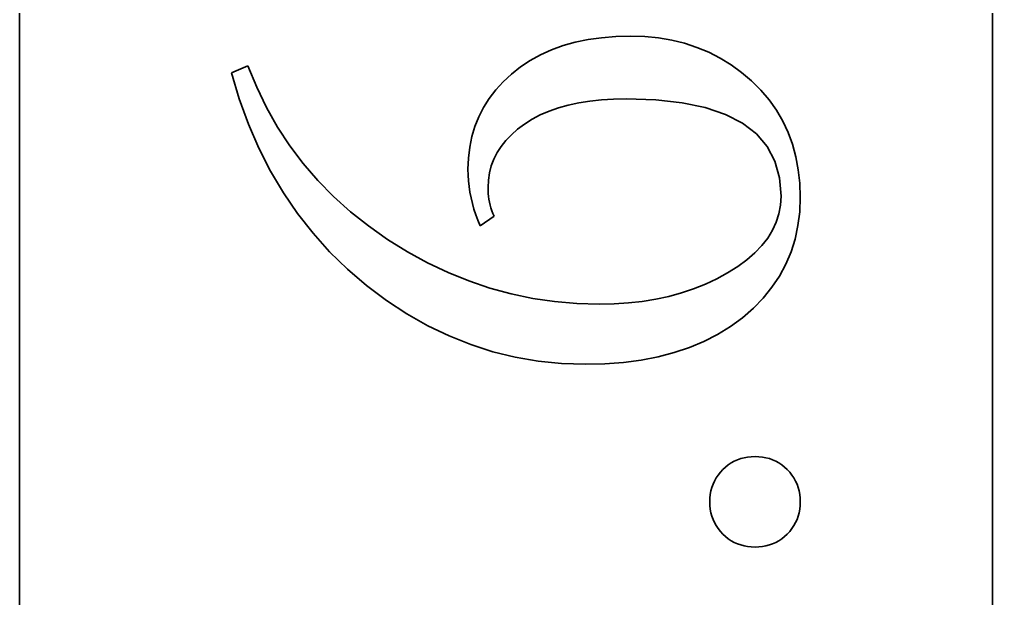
# Model space of a CAD drawing. Header units: millimetres. Extents: x -148 to 148, y -105 to 105.
# Drawn here: x -89.469 to -86.469, y -18.147 to -16.363 of the extents above; entities that cross this region are included whole.
import ezdxf

# ---------------------------------------------------------------- set-up
doc = ezdxf.new("R2010")
doc.units = ezdxf.units.MM
doc.layers.add('粗实线层', color=7, linetype='Continuous', lineweight=35)

msp = doc.modelspace()

# ---------------------------------------------------------------- linework, layer by layer
at = {"layer": '粗实线层', "color": 7, "lineweight": 35, "ltscale": 0.29}
for p, q in [((-89.4692, -25.1116), (-89.4692, -13.5116)), ((-86.4692, -13.5116), (-86.4692, -25.1116))]:
    msp.add_line(p, q, dxfattribs=at)
at = {"layer": '粗实线层', "color": 7, "lineweight": 35, "ltscale": 0.000979253}
msp.add_line((-87.7934, -16.4436), (-87.7557, -16.4331), dxfattribs=at)
at = {"layer": '粗实线层', "color": 7, "lineweight": 35, "ltscale": 0.001014}
msp.add_line((-87.7557, -16.4331), (-87.716, -16.4249), dxfattribs=at)
at = {"layer": '粗实线层', "color": 7, "lineweight": 35, "ltscale": 0.001053}
msp.add_line((-87.716, -16.4249), (-87.6743, -16.4191), dxfattribs=at)
at = {"layer": '粗实线层', "color": 7, "lineweight": 35, "ltscale": 0.001095}
for p, q in [((-87.6743, -16.4191), (-87.6306, -16.4156)), ((-87.5849, -16.4144), (-87.5411, -16.4158))]:
    msp.add_line(p, q, dxfattribs=at)
at = {"layer": '粗实线层', "color": 7, "lineweight": 35, "ltscale": 0.001142}
msp.add_line((-87.6306, -16.4156), (-87.5849, -16.4144), dxfattribs=at)
at = {"layer": '粗实线层', "color": 7, "lineweight": 35, "ltscale": 0.001064}
msp.add_line((-87.5411, -16.4158), (-87.4988, -16.4199), dxfattribs=at)
at = {"layer": '粗实线层', "color": 7, "lineweight": 35, "ltscale": 0.001037}
msp.add_line((-87.4988, -16.4199), (-87.4579, -16.4268), dxfattribs=at)
at = {"layer": '粗实线层', "color": 7, "lineweight": 35, "ltscale": 0.001015}
for p, q in [((-87.4579, -16.4268), (-87.4185, -16.4365)), ((-87.0755, -16.7859), (-87.068, -16.8258))]:
    msp.add_line(p, q, dxfattribs=at)
at = {"layer": '粗实线层', "color": 7, "lineweight": 35, "ltscale": 0.000999808}
msp.add_line((-87.4185, -16.4365), (-87.3804, -16.4489), dxfattribs=at)
at = {"layer": '粗实线层', "color": 7, "lineweight": 35, "ltscale": 0.000925362}
msp.add_line((-87.863, -16.4716), (-87.8292, -16.4564), dxfattribs=at)
at = {"layer": '粗实线层', "color": 7, "lineweight": 35, "ltscale": 0.000949617}
msp.add_line((-87.8292, -16.4564), (-87.7934, -16.4436), dxfattribs=at)
at = {"layer": '粗实线层', "color": 7, "lineweight": 35, "ltscale": 0.000989401}
msp.add_line((-87.3804, -16.4489), (-87.3439, -16.4641), dxfattribs=at)
at = {"layer": '粗实线层', "color": 7, "lineweight": 35, "ltscale": 0.00098593}
msp.add_line((-87.3439, -16.4641), (-87.3088, -16.4821), dxfattribs=at)
at = {"layer": '粗实线层', "color": 7, "lineweight": 35, "ltscale": 0.000894862}
msp.add_line((-87.9245, -16.5089), (-87.8947, -16.4891), dxfattribs=at)
at = {"layer": '粗实线层', "color": 7, "lineweight": 35, "ltscale": 0.00090677}
msp.add_line((-87.8947, -16.4891), (-87.863, -16.4716), dxfattribs=at)
at = {"layer": '粗实线层', "color": 7, "lineweight": 35, "ltscale": 0.000987766}
msp.add_line((-87.3088, -16.4821), (-87.2751, -16.5028), dxfattribs=at)
at = {"layer": '粗实线层', "color": 7, "lineweight": 35, "ltscale": 0.001382}
msp.add_line((-88.8159, -16.527), (-88.7649, -16.5056), dxfattribs=at)
at = {"layer": '粗实线层', "color": 7, "lineweight": 35, "ltscale": 0.002113}
msp.add_line((-88.7914, -16.6079), (-88.8159, -16.527), dxfattribs=at)
at = {"layer": '粗实线层', "color": 7, "lineweight": 35, "ltscale": 0.001775}
msp.add_line((-88.7649, -16.5056), (-88.7379, -16.5713), dxfattribs=at)
at = {"layer": '粗实线层', "color": 7, "lineweight": 35, "ltscale": 0.000888988}
msp.add_line((-87.9523, -16.5311), (-87.9245, -16.5089), dxfattribs=at)
at = {"layer": '粗实线层', "color": 7, "lineweight": 35, "ltscale": 0.000996454}
msp.add_line((-87.2751, -16.5028), (-87.2429, -16.5263), dxfattribs=at)
at = {"layer": '粗实线层', "color": 7, "lineweight": 35, "ltscale": 0.001011}
msp.add_line((-87.2429, -16.5263), (-87.2122, -16.5525), dxfattribs=at)
at = {"layer": '粗实线层', "color": 7, "lineweight": 35, "ltscale": 0.000848399}
msp.add_line((-88.0006, -16.5801), (-87.9778, -16.555), dxfattribs=at)
at = {"layer": '粗实线层', "color": 7, "lineweight": 35, "ltscale": 0.000873981}
msp.add_line((-87.9778, -16.555), (-87.9523, -16.5311), dxfattribs=at)
at = {"layer": '粗实线层', "color": 7, "lineweight": 35, "ltscale": 0.001007}
msp.add_line((-87.2122, -16.5525), (-87.1836, -16.5809), dxfattribs=at)
at = {"layer": '粗实线层', "color": 7, "lineweight": 35, "ltscale": 0.00175}
msp.add_line((-88.7379, -16.5713), (-88.7073, -16.6342), dxfattribs=at)
at = {"layer": '粗实线层', "color": 7, "lineweight": 35, "ltscale": 0.000828582}
msp.add_line((-88.0207, -16.6065), (-88.0006, -16.5801), dxfattribs=at)
at = {"layer": '粗实线层', "color": 7, "lineweight": 35, "ltscale": 0.000986213}
msp.add_line((-87.1836, -16.5809), (-87.1581, -16.611), dxfattribs=at)
at = {"layer": '粗实线层', "color": 7, "lineweight": 35, "ltscale": 0.002062}
msp.add_line((-88.7631, -16.6854), (-88.7914, -16.6079), dxfattribs=at)
at = {"layer": '粗实线层', "color": 7, "lineweight": 35, "ltscale": 0.000815114}
msp.add_line((-88.0381, -16.634), (-88.0207, -16.6065), dxfattribs=at)
at = {"layer": '粗实线层', "color": 7, "lineweight": 35, "ltscale": 0.000825217}
msp.add_line((-87.7451, -16.6199), (-87.7773, -16.6269), dxfattribs=at)
at = {"layer": '粗实线层', "color": 7, "lineweight": 35, "ltscale": 0.000861479}
msp.add_line((-87.7111, -16.6145), (-87.7451, -16.6199), dxfattribs=at)
at = {"layer": '粗实线层', "color": 7, "lineweight": 35, "ltscale": 0.000900199}
msp.add_line((-87.6753, -16.6106), (-87.7111, -16.6145), dxfattribs=at)
at = {"layer": '粗实线层', "color": 7, "lineweight": 35, "ltscale": 0.000941371}
msp.add_line((-87.6377, -16.6083), (-87.6753, -16.6106), dxfattribs=at)
at = {"layer": '粗实线层', "color": 7, "lineweight": 35, "ltscale": 0.000983621}
msp.add_line((-87.5983, -16.6075), (-87.6377, -16.6083), dxfattribs=at)
at = {"layer": '粗实线层', "color": 7, "lineweight": 35, "ltscale": 0.002269}
msp.add_line((-87.5076, -16.6105), (-87.5983, -16.6075), dxfattribs=at)
at = {"layer": '粗实线层', "color": 7, "lineweight": 35, "ltscale": 0.002041}
msp.add_line((-87.4265, -16.6195), (-87.5076, -16.6105), dxfattribs=at)
at = {"layer": '粗实线层', "color": 7, "lineweight": 35, "ltscale": 0.001829}
msp.add_line((-87.3549, -16.6345), (-87.4265, -16.6195), dxfattribs=at)
at = {"layer": '粗实线层', "color": 7, "lineweight": 35, "ltscale": 0.000972466}
msp.add_line((-87.1581, -16.611), (-87.1356, -16.6427), dxfattribs=at)
at = {"layer": '粗实线层', "color": 7, "lineweight": 35, "ltscale": 0.001732}
msp.add_line((-88.7073, -16.6342), (-88.6732, -16.6945), dxfattribs=at)
at = {"layer": '粗实线层', "color": 7, "lineweight": 35, "ltscale": 0.000808168}
msp.add_line((-88.0529, -16.6628), (-88.0381, -16.634), dxfattribs=at)
at = {"layer": '粗实线层', "color": 7, "lineweight": 35, "ltscale": 0.000734091}
msp.add_line((-87.8366, -16.6456), (-87.8635, -16.6572), dxfattribs=at)
at = {"layer": '粗实线层', "color": 7, "lineweight": 35, "ltscale": 0.000761109}
msp.add_line((-87.8078, -16.6355), (-87.8366, -16.6456), dxfattribs=at)
at = {"layer": '粗实线层', "color": 7, "lineweight": 35, "ltscale": 0.000791967}
msp.add_line((-87.7773, -16.6269), (-87.8078, -16.6355), dxfattribs=at)
at = {"layer": '粗实线层', "color": 7, "lineweight": 35, "ltscale": 0.001638}
msp.add_line((-87.2928, -16.6555), (-87.3549, -16.6345), dxfattribs=at)
at = {"layer": '粗实线层', "color": 7, "lineweight": 35, "ltscale": 0.000966166}
msp.add_line((-87.1356, -16.6427), (-87.1161, -16.6761), dxfattribs=at)
at = {"layer": '粗实线层', "color": 7, "lineweight": 35, "ltscale": 0.000807687}
msp.add_line((-88.065, -16.6928), (-88.0529, -16.6628), dxfattribs=at)
at = {"layer": '粗实线层', "color": 7, "lineweight": 35, "ltscale": 0.000692044}
msp.add_line((-87.8887, -16.6705), (-87.9121, -16.6852), dxfattribs=at)
at = {"layer": '粗实线层', "color": 7, "lineweight": 35, "ltscale": 0.000711277}
msp.add_line((-87.8635, -16.6572), (-87.8887, -16.6705), dxfattribs=at)
at = {"layer": '粗实线层', "color": 7, "lineweight": 35, "ltscale": 0.001477}
msp.add_line((-87.2403, -16.6826), (-87.2928, -16.6555), dxfattribs=at)
at = {"layer": '粗实线层', "color": 7, "lineweight": 35, "ltscale": 0.000967193}
msp.add_line((-87.1161, -16.6761), (-87.0995, -16.7111), dxfattribs=at)
at = {"layer": '粗实线层', "color": 7, "lineweight": 35, "ltscale": 0.002019}
msp.add_line((-88.731, -16.7595), (-88.7631, -16.6854), dxfattribs=at)
at = {"layer": '粗实线层', "color": 7, "lineweight": 35, "ltscale": 0.00172}
msp.add_line((-88.6732, -16.6945), (-88.6355, -16.7521), dxfattribs=at)
at = {"layer": '粗实线层', "color": 7, "lineweight": 35, "ltscale": 0.000813888}
msp.add_line((-88.0744, -16.7239), (-88.065, -16.6928), dxfattribs=at)
at = {"layer": '粗实线层', "color": 7, "lineweight": 35, "ltscale": 0.000636073}
msp.add_line((-87.9335, -16.7012), (-87.9526, -16.718), dxfattribs=at)
at = {"layer": '粗实线层', "color": 7, "lineweight": 35, "ltscale": 0.000667461}
msp.add_line((-87.9121, -16.6852), (-87.9335, -16.7012), dxfattribs=at)
at = {"layer": '粗实线层', "color": 7, "lineweight": 35, "ltscale": 0.001355}
msp.add_line((-87.1974, -16.7156), (-87.2403, -16.6826), dxfattribs=at)
at = {"layer": '粗实线层', "color": 7, "lineweight": 35, "ltscale": 0.000826807}
msp.add_line((-88.0811, -16.7563), (-88.0744, -16.7239), dxfattribs=at)
at = {"layer": '粗实线层', "color": 7, "lineweight": 35, "ltscale": 0.000587178}
msp.add_line((-87.9696, -16.7355), (-87.9842, -16.7539), dxfattribs=at)
at = {"layer": '粗实线层', "color": 7, "lineweight": 35, "ltscale": 0.000609453}
msp.add_line((-87.9526, -16.718), (-87.9696, -16.7355), dxfattribs=at)
at = {"layer": '粗实线层', "color": 7, "lineweight": 35, "ltscale": 0.001285}
msp.add_line((-87.164, -16.7547), (-87.1974, -16.7156), dxfattribs=at)
at = {"layer": '粗实线层', "color": 7, "lineweight": 35, "ltscale": 0.000975789}
msp.add_line((-87.0995, -16.7111), (-87.086, -16.7477), dxfattribs=at)
at = {"layer": '粗实线层', "color": 7, "lineweight": 35, "ltscale": 0.001982}
msp.add_line((-88.6951, -16.8302), (-88.731, -16.7595), dxfattribs=at)
at = {"layer": '粗实线层', "color": 7, "lineweight": 35, "ltscale": 0.001716}
msp.add_line((-88.6355, -16.7521), (-88.5943, -16.8069), dxfattribs=at)
at = {"layer": '粗实线层', "color": 7, "lineweight": 35, "ltscale": 0.000845633}
msp.add_line((-88.0851, -16.7899), (-88.0811, -16.7563), dxfattribs=at)
at = {"layer": '粗实线层', "color": 7, "lineweight": 35, "ltscale": 0.000570694}
msp.add_line((-87.9842, -16.7539), (-87.9966, -16.7731), dxfattribs=at)
at = {"layer": '粗实线层', "color": 7, "lineweight": 35, "ltscale": 0.001275}
msp.add_line((-87.1401, -16.7997), (-87.164, -16.7547), dxfattribs=at)
at = {"layer": '粗实线层', "color": 7, "lineweight": 35, "ltscale": 0.000991804}
msp.add_line((-87.086, -16.7477), (-87.0755, -16.7859), dxfattribs=at)
at = {"layer": '粗实线层', "color": 7, "lineweight": 35, "ltscale": 0.000870589}
msp.add_line((-88.0864, -16.8247), (-88.0851, -16.7899), dxfattribs=at)
at = {"layer": '粗实线层', "color": 7, "lineweight": 35, "ltscale": 0.000555556}
msp.add_line((-88.0067, -16.7931), (-88.0146, -16.8138), dxfattribs=at)
at = {"layer": '粗实线层', "color": 7, "lineweight": 35, "ltscale": 0.000560084}
msp.add_line((-87.9966, -16.7731), (-88.0067, -16.7931), dxfattribs=at)
at = {"layer": '粗实线层', "color": 7, "lineweight": 35, "ltscale": 0.001326}
msp.add_line((-87.1258, -16.8508), (-87.1401, -16.7997), dxfattribs=at)
at = {"layer": '粗实线层', "color": 7, "lineweight": 35, "ltscale": 0.001719}
msp.add_line((-88.5943, -16.8069), (-88.5494, -16.8591), dxfattribs=at)
at = {"layer": '粗实线层', "color": 7, "lineweight": 35, "ltscale": 0.000441845}
msp.add_line((-88.086, -16.8424), (-88.0864, -16.8247), dxfattribs=at)
at = {"layer": '粗实线层', "color": 7, "lineweight": 35, "ltscale": 0.000557832}
msp.add_line((-88.0146, -16.8138), (-88.0202, -16.8354), dxfattribs=at)
at = {"layer": '粗实线层', "color": 7, "lineweight": 35, "ltscale": 0.001044}
msp.add_line((-87.068, -16.8258), (-87.0635, -16.8674), dxfattribs=at)
at = {"layer": '粗实线层', "color": 7, "lineweight": 35, "ltscale": 0.001954}
msp.add_line((-88.6553, -16.8974), (-88.6951, -16.8302), dxfattribs=at)
at = {"layer": '粗实线层', "color": 7, "lineweight": 35, "ltscale": 0.001729}
msp.add_line((-88.5494, -16.8591), (-88.5011, -16.9085), dxfattribs=at)
at = {"layer": '粗实线层', "color": 7, "lineweight": 35, "ltscale": 0.000441501}
msp.add_line((-88.0849, -16.86), (-88.086, -16.8424), dxfattribs=at)
at = {"layer": '粗实线层', "color": 7, "lineweight": 35, "ltscale": 0.000441572}
msp.add_line((-88.083, -16.8776), (-88.0849, -16.86), dxfattribs=at)
at = {"layer": '粗实线层', "color": 7, "lineweight": 35, "ltscale": 0.000580711}
msp.add_line((-88.0236, -16.8578), (-88.0247, -16.881), dxfattribs=at)
at = {"layer": '粗实线层', "color": 7, "lineweight": 35, "ltscale": 0.000566176}
msp.add_line((-88.0202, -16.8354), (-88.0236, -16.8578), dxfattribs=at)
at = {"layer": '粗实线层', "color": 7, "lineweight": 35, "ltscale": 0.001431}
msp.add_line((-87.121, -16.9078), (-87.1258, -16.8508), dxfattribs=at)
at = {"layer": '粗实线层', "color": 7, "lineweight": 35, "ltscale": 0.000442815}
msp.add_line((-88.0804, -16.8951), (-88.083, -16.8776), dxfattribs=at)
at = {"layer": '粗实线层', "color": 7, "lineweight": 35, "ltscale": 0.000227219}
msp.add_line((-88.0247, -16.881), (-88.0245, -16.8901), dxfattribs=at)
at = {"layer": '粗实线层', "color": 7, "lineweight": 35, "ltscale": 0.00108}
msp.add_line((-87.0635, -16.8674), (-87.062, -16.9105), dxfattribs=at)
at = {"layer": '粗实线层', "color": 7, "lineweight": 35, "ltscale": 0.001934}
msp.add_line((-88.6117, -16.9613), (-88.6553, -16.8974), dxfattribs=at)
at = {"layer": '粗实线层', "color": 7, "lineweight": 35, "ltscale": 0.001747}
msp.add_line((-88.5011, -16.9085), (-88.4491, -16.9552), dxfattribs=at)
at = {"layer": '粗实线层', "color": 7, "lineweight": 35, "ltscale": 0.00044447}
msp.add_line((-88.077, -16.9125), (-88.0804, -16.8951), dxfattribs=at)
at = {"layer": '粗实线层', "color": 7, "lineweight": 35, "ltscale": 0.00044718}
msp.add_line((-88.0729, -16.9299), (-88.077, -16.9125), dxfattribs=at)
at = {"layer": '粗实线层', "color": 7, "lineweight": 35, "ltscale": 0.000226461}
msp.add_line((-88.0245, -16.8901), (-88.024, -16.8991), dxfattribs=at)
at = {"layer": '粗实线层', "color": 7, "lineweight": 35, "ltscale": 0.000225887}
msp.add_line((-88.024, -16.8991), (-88.0231, -16.9081), dxfattribs=at)
at = {"layer": '粗实线层', "color": 7, "lineweight": 35, "ltscale": 0.000225558}
msp.add_line((-88.0231, -16.9081), (-88.0217, -16.9171), dxfattribs=at)
at = {"layer": '粗实线层', "color": 7, "lineweight": 35, "ltscale": 0.00022583}
msp.add_line((-88.0217, -16.9171), (-88.02, -16.9259), dxfattribs=at)
at = {"layer": '粗实线层', "color": 7, "lineweight": 35, "ltscale": 0.000687858}
msp.add_line((-87.1226, -16.9353), (-87.121, -16.9078), dxfattribs=at)
at = {"layer": '粗实线层', "color": 7, "lineweight": 35, "ltscale": 0.00112}
msp.add_line((-87.062, -16.9105), (-87.0638, -16.9553), dxfattribs=at)
at = {"layer": '粗实线层', "color": 7, "lineweight": 35, "ltscale": 0.000450582}
msp.add_line((-88.068, -16.9473), (-88.0729, -16.9299), dxfattribs=at)
at = {"layer": '粗实线层', "color": 7, "lineweight": 35, "ltscale": 0.000454912}
msp.add_line((-88.0624, -16.9646), (-88.068, -16.9473), dxfattribs=at)
at = {"layer": '粗实线层', "color": 7, "lineweight": 35, "ltscale": 0.000226609}
msp.add_line((-88.02, -16.9259), (-88.018, -16.9348), dxfattribs=at)
at = {"layer": '粗实线层', "color": 7, "lineweight": 35, "ltscale": 0.000227495}
msp.add_line((-88.018, -16.9348), (-88.0155, -16.9435), dxfattribs=at)
at = {"layer": '粗实线层', "color": 7, "lineweight": 35, "ltscale": 0.000229148}
msp.add_line((-88.0155, -16.9435), (-88.0127, -16.9522), dxfattribs=at)
at = {"layer": '粗实线层', "color": 7, "lineweight": 35, "ltscale": 0.000676549}
msp.add_line((-87.1276, -16.9619), (-87.1226, -16.9353), dxfattribs=at)
at = {"layer": '粗实线层', "color": 7, "lineweight": 35, "ltscale": 0.001921}
msp.add_line((-88.5642, -17.0218), (-88.6117, -16.9613), dxfattribs=at)
at = {"layer": '粗实线层', "color": 7, "lineweight": 35, "ltscale": 0.001771}
msp.add_line((-88.4491, -16.9552), (-88.3936, -16.9993), dxfattribs=at)
at = {"layer": '粗实线层', "color": 7, "lineweight": 35, "ltscale": 0.000459608}
msp.add_line((-88.056, -16.9818), (-88.0624, -16.9646), dxfattribs=at)
at = {"layer": '粗实线层', "color": 7, "lineweight": 35, "ltscale": 0.001302}
msp.add_line((-88.006, -16.9695), (-88.0489, -16.999), dxfattribs=at)
at = {"layer": '粗实线层', "color": 7, "lineweight": 35, "ltscale": 0.000230698}
msp.add_line((-88.0127, -16.9522), (-88.0095, -16.9609), dxfattribs=at)
at = {"layer": '粗实线层', "color": 7, "lineweight": 35, "ltscale": 0.000232932}
msp.add_line((-88.0095, -16.9609), (-88.006, -16.9695), dxfattribs=at)
at = {"layer": '粗实线层', "color": 7, "lineweight": 35, "ltscale": 0.000675704}
msp.add_line((-87.1358, -16.9876), (-87.1276, -16.9619), dxfattribs=at)
at = {"layer": '粗实线层', "color": 7, "lineweight": 35, "ltscale": 0.001085}
msp.add_line((-87.0638, -16.9553), (-87.0691, -16.9983), dxfattribs=at)
at = {"layer": '粗实线层', "color": 7, "lineweight": 35, "ltscale": 0.001802}
msp.add_line((-88.3936, -16.9993), (-88.3345, -17.0406), dxfattribs=at)
at = {"layer": '粗实线层', "color": 7, "lineweight": 35, "ltscale": 0.000465335}
msp.add_line((-88.0489, -16.999), (-88.056, -16.9818), dxfattribs=at)
at = {"layer": '粗实线层', "color": 7, "lineweight": 35, "ltscale": 0.000685926}
msp.add_line((-87.1474, -17.0125), (-87.1358, -16.9876), dxfattribs=at)
at = {"layer": '粗实线层', "color": 7, "lineweight": 35, "ltscale": 0.001058}
msp.add_line((-87.0691, -16.9983), (-87.078, -17.0397), dxfattribs=at)
at = {"layer": '粗实线层', "color": 7, "lineweight": 35, "ltscale": 0.001918}
msp.add_line((-88.5129, -17.0788), (-88.5642, -17.0218), dxfattribs=at)
at = {"layer": '粗实线层', "color": 7, "lineweight": 35, "ltscale": 0.000735709}
msp.add_line((-87.1804, -17.0597), (-87.1622, -17.0366), dxfattribs=at)
at = {"layer": '粗实线层', "color": 7, "lineweight": 35, "ltscale": 0.000706219}
msp.add_line((-87.1622, -17.0366), (-87.1474, -17.0125), dxfattribs=at)
at = {"layer": '粗实线层', "color": 7, "lineweight": 35, "ltscale": 0.00104}
msp.add_line((-87.078, -17.0397), (-87.0905, -17.0794), dxfattribs=at)
at = {"layer": '粗实线层', "color": 7, "lineweight": 35, "ltscale": 0.001803}
msp.add_line((-88.3345, -17.0406), (-88.2732, -17.0785), dxfattribs=at)
at = {"layer": '粗实线层', "color": 7, "lineweight": 35, "ltscale": 0.000773497}
msp.add_line((-87.2018, -17.082), (-87.1804, -17.0597), dxfattribs=at)
at = {"layer": '粗实线层', "color": 7, "lineweight": 35, "ltscale": 0.001923}
msp.add_line((-88.4578, -17.1325), (-88.5129, -17.0788), dxfattribs=at)
at = {"layer": '粗实线层', "color": 7, "lineweight": 35, "ltscale": 0.001772}
msp.add_line((-88.2732, -17.0785), (-88.211, -17.1125), dxfattribs=at)
at = {"layer": '粗实线层', "color": 7, "lineweight": 35, "ltscale": 0.000818559}
msp.add_line((-87.2265, -17.1035), (-87.2018, -17.082), dxfattribs=at)
at = {"layer": '粗实线层', "color": 7, "lineweight": 35, "ltscale": 0.001031}
for p, q in [((-87.0905, -17.0794), (-87.1066, -17.1173)), ((-87.1066, -17.1173), (-87.1262, -17.1536))]:
    msp.add_line(p, q, dxfattribs=at)
at = {"layer": '粗实线层', "color": 7, "lineweight": 35, "ltscale": 0.001746}
msp.add_line((-88.211, -17.1125), (-88.1479, -17.1425), dxfattribs=at)
at = {"layer": '粗实线层', "color": 7, "lineweight": 35, "ltscale": 0.000925963}
msp.add_line((-87.2859, -17.1438), (-87.2546, -17.1241), dxfattribs=at)
at = {"layer": '粗实线层', "color": 7, "lineweight": 35, "ltscale": 0.00086964}
msp.add_line((-87.2546, -17.1241), (-87.2265, -17.1035), dxfattribs=at)
at = {"layer": '粗实线层', "color": 7, "lineweight": 35, "ltscale": 0.001937}
msp.add_line((-88.3988, -17.1827), (-88.4578, -17.1325), dxfattribs=at)
at = {"layer": '粗实线层', "color": 7, "lineweight": 35, "ltscale": 0.001726}
msp.add_line((-88.1479, -17.1425), (-88.0839, -17.1684), dxfattribs=at)
at = {"layer": '粗实线层', "color": 7, "lineweight": 35, "ltscale": 0.000958}
msp.add_line((-87.3196, -17.1622), (-87.2859, -17.1438), dxfattribs=at)
at = {"layer": '粗实线层', "color": 7, "lineweight": 35, "ltscale": 0.001042}
msp.add_line((-87.1262, -17.1536), (-87.1494, -17.1882), dxfattribs=at)
at = {"layer": '粗实线层', "color": 7, "lineweight": 35, "ltscale": 0.001922}
msp.add_line((-88.3373, -17.2288), (-88.3988, -17.1827), dxfattribs=at)
at = {"layer": '粗实线层', "color": 7, "lineweight": 35, "ltscale": 0.001712}
msp.add_line((-88.0839, -17.1684), (-88.019, -17.1904), dxfattribs=at)
at = {"layer": '粗实线层', "color": 7, "lineweight": 35, "ltscale": 0.000976419}
msp.add_line((-87.3908, -17.1931), (-87.3545, -17.1786), dxfattribs=at)
at = {"layer": '粗实线层', "color": 7, "lineweight": 35, "ltscale": 0.000965456}
msp.add_line((-87.3545, -17.1786), (-87.3196, -17.1622), dxfattribs=at)
at = {"layer": '粗实线层', "color": 7, "lineweight": 35, "ltscale": 0.00106}
msp.add_line((-87.1494, -17.1882), (-87.1761, -17.2212), dxfattribs=at)
at = {"layer": '粗实线层', "color": 7, "lineweight": 35, "ltscale": 0.001704}
msp.add_line((-88.019, -17.1904), (-87.9533, -17.2084), dxfattribs=at)
at = {"layer": '粗实线层', "color": 7, "lineweight": 35, "ltscale": 0.001702}
msp.add_line((-87.9533, -17.2084), (-87.8867, -17.2224), dxfattribs=at)
at = {"layer": '粗实线层', "color": 7, "lineweight": 35, "ltscale": 0.001029}
msp.add_line((-87.5075, -17.2249), (-87.4673, -17.2162), dxfattribs=at)
at = {"layer": '粗实线层', "color": 7, "lineweight": 35, "ltscale": 0.001008}
msp.add_line((-87.4673, -17.2162), (-87.4284, -17.2056), dxfattribs=at)
at = {"layer": '粗实线层', "color": 7, "lineweight": 35, "ltscale": 0.000990564}
msp.add_line((-87.4284, -17.2056), (-87.3908, -17.1931), dxfattribs=at)
at = {"layer": '粗实线层', "color": 7, "lineweight": 35, "ltscale": 0.00188}
msp.add_line((-88.2745, -17.2701), (-88.3373, -17.2288), dxfattribs=at)
at = {"layer": '粗实线层', "color": 7, "lineweight": 35, "ltscale": 0.001706}
msp.add_line((-87.8867, -17.2224), (-87.8192, -17.2324), dxfattribs=at)
at = {"layer": '粗实线层', "color": 7, "lineweight": 35, "ltscale": 0.001717}
msp.add_line((-87.8192, -17.2324), (-87.7508, -17.2384), dxfattribs=at)
at = {"layer": '粗实线层', "color": 7, "lineweight": 35, "ltscale": 0.001733}
msp.add_line((-87.7508, -17.2384), (-87.6815, -17.2404), dxfattribs=at)
at = {"layer": '粗实线层', "color": 7, "lineweight": 35, "ltscale": 0.001137}
msp.add_line((-87.6815, -17.2404), (-87.636, -17.2394), dxfattribs=at)
at = {"layer": '粗实线层', "color": 7, "lineweight": 35, "ltscale": 0.001106}
msp.add_line((-87.636, -17.2394), (-87.5919, -17.2365), dxfattribs=at)
at = {"layer": '粗实线层', "color": 7, "lineweight": 35, "ltscale": 0.001078}
msp.add_line((-87.5919, -17.2365), (-87.549, -17.2317), dxfattribs=at)
at = {"layer": '粗实线层', "color": 7, "lineweight": 35, "ltscale": 0.001052}
msp.add_line((-87.549, -17.2317), (-87.5075, -17.2249), dxfattribs=at)
at = {"layer": '粗实线层', "color": 7, "lineweight": 35, "ltscale": 0.001088}
msp.add_line((-87.1761, -17.2212), (-87.2064, -17.2524), dxfattribs=at)
at = {"layer": '粗实线层', "color": 7, "lineweight": 35, "ltscale": 0.001844}
msp.add_line((-88.2103, -17.3065), (-88.2745, -17.2701), dxfattribs=at)
at = {"layer": '粗实线层', "color": 7, "lineweight": 35, "ltscale": 0.001124}
msp.add_line((-87.2064, -17.2524), (-87.2403, -17.2819), dxfattribs=at)
at = {"layer": '粗实线层', "color": 7, "lineweight": 35, "ltscale": 0.001817}
msp.add_line((-88.1448, -17.338), (-88.2103, -17.3065), dxfattribs=at)
at = {"layer": '粗实线层', "color": 7, "lineweight": 35, "ltscale": 0.00116}
msp.add_line((-87.2773, -17.3092), (-87.3168, -17.3336), dxfattribs=at)
at = {"layer": '粗实线层', "color": 7, "lineweight": 35, "ltscale": 0.001148}
msp.add_line((-87.2403, -17.2819), (-87.2773, -17.3092), dxfattribs=at)
at = {"layer": '粗实线层', "color": 7, "lineweight": 35, "ltscale": 0.001798}
msp.add_line((-88.078, -17.3647), (-88.1448, -17.338), dxfattribs=at)
at = {"layer": '粗实线层', "color": 7, "lineweight": 35, "ltscale": 0.001181}
msp.add_line((-87.3168, -17.3336), (-87.3588, -17.3551), dxfattribs=at)
at = {"layer": '粗实线层', "color": 7, "lineweight": 35, "ltscale": 0.001788}
msp.add_line((-88.0099, -17.3866), (-88.078, -17.3647), dxfattribs=at)
at = {"layer": '粗实线层', "color": 7, "lineweight": 35, "ltscale": 0.001208}
msp.add_line((-87.3588, -17.3551), (-87.4034, -17.3738), dxfattribs=at)
at = {"layer": '粗实线层', "color": 7, "lineweight": 35, "ltscale": 0.001787}
msp.add_line((-87.9405, -17.4036), (-88.0099, -17.3866), dxfattribs=at)
at = {"layer": '粗实线层', "color": 7, "lineweight": 35, "ltscale": 0.001283}
msp.add_line((-87.4505, -17.3895), (-87.5002, -17.4025), dxfattribs=at)
at = {"layer": '粗实线层', "color": 7, "lineweight": 35, "ltscale": 0.001243}
msp.add_line((-87.4034, -17.3738), (-87.4505, -17.3895), dxfattribs=at)
at = {"layer": '粗实线层', "color": 7, "lineweight": 35, "ltscale": 0.001794}
msp.add_line((-87.8698, -17.4157), (-87.9405, -17.4036), dxfattribs=at)
at = {"layer": '粗实线层', "color": 7, "lineweight": 35, "ltscale": 0.00181}
msp.add_line((-87.7977, -17.423), (-87.8698, -17.4157), dxfattribs=at)
at = {"layer": '粗实线层', "color": 7, "lineweight": 35, "ltscale": 0.001835}
msp.add_line((-87.7244, -17.4254), (-87.7977, -17.423), dxfattribs=at)
at = {"layer": '粗实线层', "color": 7, "lineweight": 35, "ltscale": 0.001497}
msp.add_line((-87.6645, -17.424), (-87.7244, -17.4254), dxfattribs=at)
at = {"layer": '粗实线层', "color": 7, "lineweight": 35, "ltscale": 0.001437}
msp.add_line((-87.6072, -17.4197), (-87.6645, -17.424), dxfattribs=at)
at = {"layer": '粗实线层', "color": 7, "lineweight": 35, "ltscale": 0.001381}
msp.add_line((-87.5524, -17.4125), (-87.6072, -17.4197), dxfattribs=at)
at = {"layer": '粗实线层', "color": 7, "lineweight": 35, "ltscale": 0.001329}
msp.add_line((-87.5002, -17.4025), (-87.5524, -17.4125), dxfattribs=at)
at = {"layer": '粗实线层', "color": 7, "lineweight": 35, "ltscale": 0.00027064}
for p, q in [((-87.2838, -17.7354), (-87.2748, -17.7294)), ((-87.128, -17.7294), (-87.1191, -17.7354)), ((-87.2748, -17.9689), (-87.2838, -17.9628)), ((-87.1191, -17.9628), (-87.128, -17.9689))]:
    msp.add_line(p, q, dxfattribs=at)
at = {"layer": '粗实线层', "color": 7, "lineweight": 35, "ltscale": 0.000267865}
for p, q in [((-87.2748, -17.7294), (-87.2655, -17.7242)), ((-87.1374, -17.7242), (-87.128, -17.7294)), ((-87.2655, -17.9741), (-87.2748, -17.9689)), ((-87.128, -17.9689), (-87.1374, -17.9741))]:
    msp.add_line(p, q, dxfattribs=at)
at = {"layer": '粗实线层', "color": 7, "lineweight": 35, "ltscale": 0.00026734}
for p, q in [((-87.2655, -17.7242), (-87.2557, -17.7197)), ((-87.1471, -17.7197), (-87.1374, -17.7242)), ((-87.3308, -17.7948), (-87.3264, -17.7851)), ((-87.0765, -17.7851), (-87.072, -17.7948)), ((-87.2557, -17.9785), (-87.2655, -17.9741)), ((-87.1374, -17.9741), (-87.1471, -17.9785))]:
    msp.add_line(p, q, dxfattribs=at)
at = {"layer": '粗实线层', "color": 7, "lineweight": 35, "ltscale": 0.000268652}
for p, q in [((-87.2557, -17.7197), (-87.2456, -17.7161)), ((-87.1573, -17.7161), (-87.1471, -17.7197))]:
    msp.add_line(p, q, dxfattribs=at)
at = {"layer": '粗实线层', "color": 7, "lineweight": 35, "ltscale": 0.000271307}
for p, q in [((-87.2456, -17.7161), (-87.2351, -17.7133)), ((-87.1677, -17.7133), (-87.1573, -17.7161))]:
    msp.add_line(p, q, dxfattribs=at)
at = {"layer": '粗实线层', "color": 7, "lineweight": 35, "ltscale": 0.000276235}
for p, q in [((-87.2351, -17.7133), (-87.2243, -17.7113)), ((-87.1786, -17.7113), (-87.1677, -17.7133))]:
    msp.add_line(p, q, dxfattribs=at)
at = {"layer": '粗实线层', "color": 7, "lineweight": 35, "ltscale": 0.000282395}
for p, q in [((-87.2243, -17.7113), (-87.2131, -17.7101)), ((-87.1898, -17.7101), (-87.1786, -17.7113))]:
    msp.add_line(p, q, dxfattribs=at)
at = {"layer": '粗实线层', "color": 7, "lineweight": 35, "ltscale": 0.000290468}
for p, q in [((-87.2131, -17.7101), (-87.2014, -17.7097)), ((-87.2014, -17.7097), (-87.1898, -17.7101)), ((-87.3409, -17.8491), (-87.3405, -17.8375)), ((-87.3405, -17.8607), (-87.3409, -17.8491)), ((-87.0624, -17.8375), (-87.062, -17.8491)), ((-87.062, -17.8491), (-87.0624, -17.8607))]:
    msp.add_line(p, q, dxfattribs=at)
at = {"layer": '粗实线层', "color": 7, "lineweight": 35, "ltscale": 0.000274764}
for p, q in [((-87.3152, -17.7667), (-87.3083, -17.7581)), ((-87.0946, -17.7581), (-87.0877, -17.7667)), ((-87.3083, -17.9401), (-87.3152, -17.9315)), ((-87.0877, -17.9315), (-87.0946, -17.9401))]:
    msp.add_line(p, q, dxfattribs=at)
at = {"layer": '粗实线层', "color": 7, "lineweight": 35, "ltscale": 0.000280856}
for p, q in [((-87.3083, -17.7581), (-87.3007, -17.7499)), ((-87.1022, -17.7499), (-87.0946, -17.7581))]:
    msp.add_line(p, q, dxfattribs=at)
at = {"layer": '粗实线层', "color": 7, "lineweight": 35, "ltscale": 0.000280996}
for p, q in [((-87.3007, -17.7499), (-87.2924, -17.7423)), ((-87.1105, -17.7423), (-87.1022, -17.7499)), ((-87.3007, -17.9484), (-87.3083, -17.9401)), ((-87.0946, -17.9401), (-87.1022, -17.9484))]:
    msp.add_line(p, q, dxfattribs=at)
at = {"layer": '粗实线层', "color": 7, "lineweight": 35, "ltscale": 0.000274883}
for p, q in [((-87.2924, -17.7423), (-87.2838, -17.7354)), ((-87.1191, -17.7354), (-87.1105, -17.7423)), ((-87.2838, -17.9628), (-87.2924, -17.956)), ((-87.1105, -17.956), (-87.1191, -17.9628))]:
    msp.add_line(p, q, dxfattribs=at)
at = {"layer": '粗实线层', "color": 7, "lineweight": 35, "ltscale": 0.000268125}
for p, q in [((-87.3264, -17.7851), (-87.3212, -17.7757)), ((-87.0817, -17.7757), (-87.0765, -17.7851)), ((-87.3212, -17.9225), (-87.3264, -17.9132)), ((-87.0765, -17.9132), (-87.0817, -17.9225))]:
    msp.add_line(p, q, dxfattribs=at)
at = {"layer": '粗实线层', "color": 7, "lineweight": 35, "ltscale": 0.000270375}
for p, q in [((-87.3212, -17.7757), (-87.3152, -17.7667)), ((-87.0877, -17.7667), (-87.0817, -17.7757))]:
    msp.add_line(p, q, dxfattribs=at)
at = {"layer": '粗实线层', "color": 7, "lineweight": 35, "ltscale": 0.000276047}
for p, q in [((-87.3393, -17.8263), (-87.3373, -17.8154)), ((-87.0656, -17.8154), (-87.0636, -17.8263)), ((-87.3373, -17.8828), (-87.3393, -17.872)), ((-87.0636, -17.872), (-87.0656, -17.8828))]:
    msp.add_line(p, q, dxfattribs=at)
at = {"layer": '粗实线层', "color": 7, "lineweight": 35, "ltscale": 0.00027159}
for p, q in [((-87.3373, -17.8154), (-87.3345, -17.8049)), ((-87.0684, -17.8049), (-87.0656, -17.8154)), ((-87.3345, -17.8933), (-87.3373, -17.8828)), ((-87.0656, -17.8828), (-87.0684, -17.8933))]:
    msp.add_line(p, q, dxfattribs=at)
at = {"layer": '粗实线层', "color": 7, "lineweight": 35, "ltscale": 0.000268408}
for p, q in [((-87.3345, -17.8049), (-87.3308, -17.7948)), ((-87.072, -17.7948), (-87.0684, -17.8049)), ((-87.3308, -17.9034), (-87.3345, -17.8933)), ((-87.0684, -17.8933), (-87.072, -17.9034))]:
    msp.add_line(p, q, dxfattribs=at)
at = {"layer": '粗实线层', "color": 7, "lineweight": 35, "ltscale": 0.000282564}
for p, q in [((-87.3405, -17.8375), (-87.3393, -17.8263)), ((-87.0636, -17.8263), (-87.0624, -17.8375)), ((-87.3393, -17.872), (-87.3405, -17.8607)), ((-87.0624, -17.8607), (-87.0636, -17.872))]:
    msp.add_line(p, q, dxfattribs=at)
at = {"layer": '粗实线层', "color": 7, "lineweight": 35, "ltscale": 0.000267167}
for p, q in [((-87.3264, -17.9132), (-87.3308, -17.9034)), ((-87.072, -17.9034), (-87.0765, -17.9132))]:
    msp.add_line(p, q, dxfattribs=at)
at = {"layer": '粗实线层', "color": 7, "lineweight": 35, "ltscale": 0.000270533}
for p, q in [((-87.3152, -17.9315), (-87.3212, -17.9225)), ((-87.0817, -17.9225), (-87.0877, -17.9315))]:
    msp.add_line(p, q, dxfattribs=at)
at = {"layer": '粗实线层', "color": 7, "lineweight": 35, "ltscale": 0.000280866}
for p, q in [((-87.2924, -17.956), (-87.3007, -17.9484)), ((-87.1022, -17.9484), (-87.1105, -17.956))]:
    msp.add_line(p, q, dxfattribs=at)
at = {"layer": '粗实线层', "color": 7, "lineweight": 35, "ltscale": 0.000268588}
for p, q in [((-87.2456, -17.9821), (-87.2557, -17.9785)), ((-87.1471, -17.9785), (-87.1573, -17.9821))]:
    msp.add_line(p, q, dxfattribs=at)
at = {"layer": '粗实线层', "color": 7, "lineweight": 35, "ltscale": 0.000271405}
for p, q in [((-87.2351, -17.985), (-87.2456, -17.9821)), ((-87.1573, -17.9821), (-87.1677, -17.985))]:
    msp.add_line(p, q, dxfattribs=at)
at = {"layer": '粗实线层', "color": 7, "lineweight": 35, "ltscale": 0.0002762}
for p, q in [((-87.2243, -17.987), (-87.2351, -17.985)), ((-87.1677, -17.985), (-87.1786, -17.987))]:
    msp.add_line(p, q, dxfattribs=at)
at = {"layer": '粗实线层', "color": 7, "lineweight": 35, "ltscale": 0.000282374}
for p, q in [((-87.2131, -17.9882), (-87.2243, -17.987)), ((-87.1786, -17.987), (-87.1898, -17.9882))]:
    msp.add_line(p, q, dxfattribs=at)
at = {"layer": '粗实线层', "color": 7, "lineweight": 35, "ltscale": 0.000290474}
for p, q in [((-87.2014, -17.9886), (-87.2131, -17.9882)), ((-87.1898, -17.9882), (-87.2014, -17.9886))]:
    msp.add_line(p, q, dxfattribs=at)

doc.saveas('drawing.dxf')
